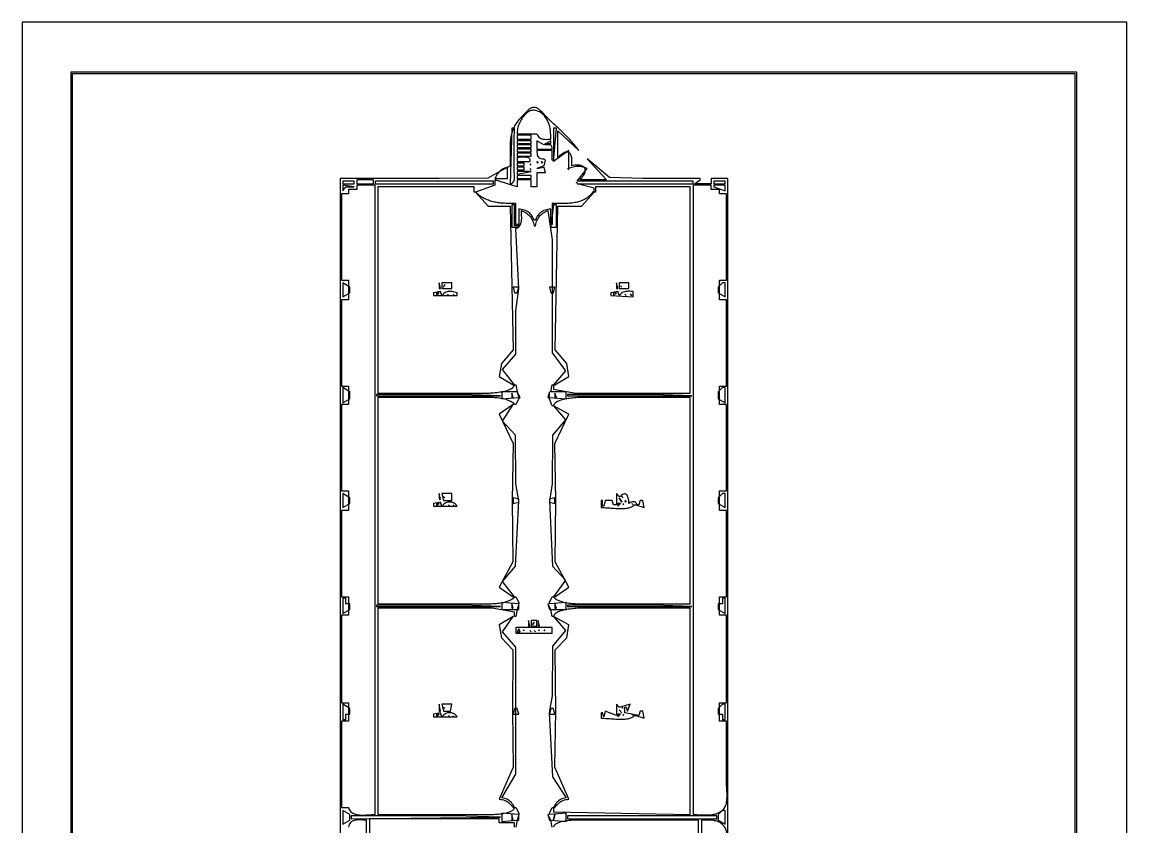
# Model space of a CAD drawing. Extents: x 0 to 792, y 0 to 1224.
# Drawn here: x 0 to 792, y 647 to 1224 of the extents above; entities that cross this region are included whole.
import ezdxf

# ---------------------------------------------------------------- set-up
doc = ezdxf.new("R2010")
doc.units = 0
doc.layers.add('C7', color=7, linetype='CONTINUOUS')

msp = doc.modelspace()

# ---------------------------------------------------------------- linework, layer by layer
at = {"layer": 'C7'}
for points in [[(0, 1224)], [(0, 1224), (0, 0), (792, 0), (792, 1224), (0, 1224)], [(35, 1188), (35, 53), (756, 53), (756, 1188), (35, 1188)], [(36, 1187), (36, 54), (755, 54), (755, 1187), (36, 1187)], [(506, 565), (506, 1112), (494, 1112), (494, 1108), (482, 1108), (486, 1111), (486, 1112), (445, 1111.985352), (421, 1112.603394), (405, 1126), (419, 1111), (400, 1111), (400.7872, 1111.8562), (401.4777, 1112.6892), (402.0728, 1113.497), (402.574, 1114.2776), (402.9829, 1115.0292), (403.3007, 1115.7498), (403.529, 1116.4375), (403.6693, 1117.0904), (403.723, 1117.7065), (403.6916, 1118.284), (403.5766, 1118.8208), (403.3793, 1119.3152), (403.1013, 1119.7652), (402.744, 1120.1688), (402.3089, 1120.5241), (401.7975, 1120.8293), (401.2112, 1121.0823), (400.5514, 1121.2813), (399.8197, 1121.4243), (399.0175, 1121.5095), (398.1462, 1121.5349), (397.2074, 1121.4985), (396.2024, 1121.3985), (395.1328, 1121.233), (394, 1121), (394.0988, 1122.1045), (394.1563, 1123.1545), (394.1725, 1124.1478), (394.1474, 1125.0821), (394.0808, 1125.9551), (393.9728, 1126.7644), (393.8233, 1127.5079), (393.6323, 1128.1831), (393.3998, 1128.7878), (393.1257, 1129.3196), (392.81, 1129.7764), (392.4526, 1130.1558), (392.0535, 1130.4555), (391.6128, 1130.6732), (391.1302, 1130.8066), (390.6059, 1130.8534), (390.0397, 1130.8114), (389.4316, 1130.6781), (388.7817, 1130.4515), (388.0898, 1130.129), (387.3559, 1129.7085), (386.58, 1129.1876), (385.7621, 1128.5641), (384.9021, 1127.8357), (384, 1127), (384, 1146), (399, 1132), (398.4218, 1132.8061), (397.8294, 1133.6042), (397.2232, 1134.3947), (396.6041, 1135.1777), (395.9726, 1135.9537), (395.3295, 1136.7228), (394.6754, 1137.4854), (394.011, 1138.2419), (393.3369, 1138.9924), (392.6539, 1139.7373), (391.9625, 1140.4768), (391.2635, 1141.2114), (390.5575, 1141.9412), (389.8451, 1142.6665), (389.1272, 1143.3878), (388.4042, 1144.1052), (387.6769, 1144.819), (386.946, 1145.5296), (386.2122, 1146.2373), (385.476, 1146.9423), (384.7382, 1147.6449), (383.9994, 1148.3455), (383.2603, 1149.0443), (382.5216, 1149.7417), (381.7839, 1150.4379), (381.0479, 1151.1332), (380.3143, 1151.8279), (379.5838, 1152.5223), (378.8569, 1153.2168), (378.1344, 1153.9115), (377.417, 1154.6069), (376.7053, 1155.3032), (376, 1156.0007), (375.4209, 1156.6007), (374.8017, 1157.2747), (374.1451, 1157.9986), (373.4537, 1158.7484), (372.7303, 1159.5), (371.9776, 1160.2294), (371.1984, 1160.9126), (370.3954, 1161.5255), (369.5714, 1162.044), (368.7289, 1162.4442), (367.8709, 1162.7019), (367, 1162.7932), (366.1291, 1162.7019), (365.2711, 1162.4442), (364.4286, 1162.044), (363.6045, 1161.5255), (362.8014, 1160.9126), (362.0221, 1160.2295), (361.2694, 1159.5001), (360.5459, 1158.7484), (359.8545, 1157.9986), (359.1979, 1157.2747), (358.5788, 1156.6007), (358, 1156.0007), (357.226, 1155.2048), (356.5008, 1154.4071), (355.823, 1153.6074), (355.1909, 1152.8052), (354.6031, 1152.0004), (354.0581, 1151.1926), (353.5542, 1150.3815), (353.0899, 1149.5669), (352.6638, 1148.7485), (352.2743, 1147.9259), (351.9198, 1147.099), (351.5988, 1146.2674), (351.3098, 1145.4308), (351.0513, 1144.589), (350.8217, 1143.7416), (350.6195, 1142.8885), (350.4431, 1142.0292), (350.291, 1141.1635), (350.1617, 1140.2911), (350.0537, 1139.4117), (349.9654, 1138.5251), (349.8953, 1137.631), (349.8418, 1136.729), (349.8035, 1135.8189), (349.7787, 1134.9005), (349.766, 1133.9733), (349.7638, 1133.0372), (349.7706, 1132.0918), (349.7849, 1131.1369), (349.805, 1130.1721), (349.8296, 1129.1972), (349.857, 1128.212), (349.8857, 1127.216), (349.9142, 1126.2091), (349.941, 1125.1909), (349.9645, 1124.1612), (349.9832, 1123.1197), (349.9955, 1122.066), (350, 1121)], [(368, 1160.6542), (367.2062, 1160.7937), (366.4185, 1160.8199), (365.6389, 1160.7394), (364.8696, 1160.5588), (364.1127, 1160.2847), (363.3705, 1159.9237), (362.6451, 1159.4824), (361.9386, 1158.9675), (361.2533, 1158.3857), (360.5913, 1157.7434), (359.9547, 1157.0473), (359.3458, 1156.3042), (358.7666, 1155.5204), (358.2195, 1154.7028), (357.7064, 1153.8579), (357.2296, 1152.9923), (356.7913, 1152.1126), (356.3937, 1151.2256), (356.0388, 1150.3377), (355.7288, 1149.4556), (355.466, 1148.586), (355.2525, 1147.7354), (355.0904, 1146.9105), (354.9819, 1146.1179), (354.9293, 1145.3642), (354.9346, 1144.656), (355, 1144)], [(355, 1144), (369, 1144), (369.4039, 1143.0085), (369.8915, 1142.1922), (370.4567, 1141.5344), (371.0932, 1141.0183), (371.7947, 1140.6273), (372.555, 1140.3447), (373.3679, 1140.1538), (374.2271, 1140.0379), (375.1264, 1139.9803), (376.0596, 1139.9645), (377.0204, 1139.9736), (378.0026, 1139.991), (379, 1140), (379.0109, 1140.8512), (379.0078, 1141.7187), (378.9889, 1142.5998), (378.9523, 1143.4914), (378.8962, 1144.3909), (378.8188, 1145.2953), (378.7182, 1146.2017), (378.5926, 1147.1073), (378.4402, 1148.0093), (378.259, 1148.9047), (378.0474, 1149.7908), (377.8034, 1150.6647), (377.5252, 1151.5235), (377.211, 1152.3644), (376.8588, 1153.1844), (376.467, 1153.9809), (376.0337, 1154.7508), (375.557, 1155.4914), (375.035, 1156.1998), (374.4661, 1156.8731), (373.8482, 1157.5084), (373.1796, 1158.103), (372.4584, 1158.654), (371.6829, 1159.1584), (370.8511, 1159.6136), (369.9612, 1160.0165), (369.0115, 1160.3643), (368, 1160.6543)], [(381, 1148), (381, 1125), (380, 1125), (380, 1132), (369, 1132), (369.0536, 1130.8404), (369.148, 1129.7998), (369.3051, 1128.8802), (369.5467, 1128.0836), (369.8949, 1127.412), (370.3715, 1126.8675), (370.9984, 1126.452), (371.7975, 1126.1675), (372.7907, 1126.0162), (374, 1126), (375, 1125), (374, 1121), (369, 1119), (374, 1120), (375, 1116), (369, 1116), (369, 1106), (365, 1106), (365, 1111), (355, 1111), (355, 1106), (339, 1111), (339, 1107), (325, 1102), (324, 1102), (324, 1106), (255, 1106), (255, 958), (330, 958), (330.6264, 958.0025), (331.3383, 958.0111), (332.1275, 958.0269), (332.9858, 958.0514), (333.9051, 958.0857), (334.8771, 958.1313), (335.8937, 958.1894), (336.9468, 958.2614), (338.0281, 958.3485), (339.1295, 958.4521), (340.2427, 958.5735), (341.3597, 958.7139), (342.4722, 958.8747), (343.5721, 959.0572), (344.6511, 959.2627), (345.7012, 959.4926), (346.7141, 959.748), (347.6816, 960.0304), (348.5956, 960.3411), (349.448, 960.6813), (350.2304, 961.0523), (350.9348, 961.4555), (351.553, 961.8922), (352.0768, 962.3637), (352.498, 962.8713), (352.8084, 963.4163), (353, 964), (354, 964), (355, 959), (344, 959), (344, 954), (356, 955), (356, 954), (354, 950), (353, 950), (352.4507, 950.5664), (351.835, 951.089), (351.1574, 951.5696), (350.422, 952.0098), (349.6333, 952.4114), (348.7956, 952.7762), (347.9133, 953.1058), (346.9906, 953.4021), (346.032, 953.6667), (345.0418, 953.9015), (344.0243, 954.1081), (342.9838, 954.2884), (341.9248, 954.4439), (340.8516, 954.5766), (339.7685, 954.688), (338.6798, 954.78), (337.5899, 954.8544), (336.5032, 954.9127), (335.424, 954.9569), (334.3566, 954.9886), (333.3054, 955.0096), (332.2748, 955.0215), (331.269, 955.0262), (330.2924, 955.0255), (329.3494, 955.0209), (328.4443, 955.0144), (327.5815, 955.0075), (326.7652, 955.0021), (326, 955), (255, 955), (255, 807), (326, 807), (326.7652, 806.9978), (327.5815, 806.9924), (328.4443, 806.9855), (329.3494, 806.979), (330.2924, 806.9744), (331.269, 806.9737), (332.2748, 806.9784), (333.3054, 806.9903), (334.3566, 807.0113), (335.424, 807.043), (336.5032, 807.0872), (337.5899, 807.1455), (338.6798, 807.2199), (339.7685, 807.3119), (340.8516, 807.4233), (341.9248, 807.556), (342.9838, 807.7115), (344.0243, 807.8918), (345.0418, 808.0984), (346.032, 808.3332), (346.9906, 808.5978), (347.9133, 808.8941), (348.7956, 809.2237), (349.6333, 809.5885), (350.422, 809.9901), (351.1574, 810.4303), (351.835, 810.9109), (352.4507, 811.4335), (353, 812), (354, 812), (356, 808), (356, 807), (344, 808), (344, 803), (355, 803), (354, 798), (353, 798), (353, 801), (336.985352, 803.980713), (255, 804), (255, 656), (330, 656), (330.6068, 655.9991), (331.3024, 655.9977), (332.0783, 655.9976), (332.9261, 656.0005), (333.8374, 656.0082), (334.8039, 656.0225), (335.8172, 656.0452), (336.8688, 656.078), (337.9505, 656.1228), (339.0538, 656.1813), (340.1704, 656.2553), (341.2918, 656.3466), (342.4098, 656.4569), (343.5158, 656.5881), (344.6016, 656.7419), (345.6588, 656.9201), (346.6789, 657.1245), (347.6536, 657.3568), (348.5745, 657.6189), (349.4333, 657.9125), (350.2215, 658.2394), (350.9308, 658.6014), (351.5527, 659.0003), (352.079, 659.4378), (352.5012, 659.9157), (352.811, 660.4358), (353, 661), (354, 661), (356, 657), (356, 656), (344, 657), (344, 651), (355, 652), (354, 647)], [(351, 1148), (350, 1108), (350.8776, 1108.2821), (351.5713, 1108.6979), (352.1008, 1109.2317), (352.486, 1109.8679), (352.7466, 1110.5911), (352.9025, 1111.3856), (352.9734, 1112.2359), (352.9791, 1113.1265), (352.9394, 1114.0417), (352.874, 1114.9662), (352.8028, 1115.8842), (352.7456, 1116.7803), (352.7222, 1117.6389), (352.7219, 1118.6509), (352.7212, 1119.6628), (352.7202, 1120.6747), (352.7191, 1121.6866), (352.7178, 1122.6984), (352.7166, 1123.7102), (352.7156, 1124.722), (352.7148, 1125.7338), (352.7144, 1126.7455), (352.7145, 1127.7572), (352.7152, 1128.769), (352.7167, 1129.7807), (352.719, 1130.7925), (352.7222, 1131.8043), (352.7266, 1132.8161), (352.7321, 1133.8279), (352.739, 1134.8398), (352.7472, 1135.8517), (352.7571, 1136.8636), (352.7686, 1137.8756), (352.7818, 1138.8877), (352.7969, 1139.8998), (352.8141, 1140.912), (352.8334, 1141.9243), (352.8549, 1142.9367), (352.8787, 1143.9491), (352.905, 1144.9617), (352.9339, 1145.9743), (352.9655, 1146.9871), (353, 1148), (351, 1148)], [(355, 1143), (355, 1140), (365, 1140), (365, 1143), (355, 1143)], [(380, 647), (379, 652), (390, 651), (390, 657), (378, 656), (378, 657), (380, 661), (381, 661), (381, 658), (479, 656), (479, 804), (404, 804), (403.3735, 803.9974), (402.6616, 803.9888), (401.8724, 803.973), (401.0141, 803.9485), (400.0948, 803.9142), (399.1228, 803.8686), (398.1061, 803.8104), (397.053, 803.7385), (395.9717, 803.6514), (394.8704, 803.5478), (393.7571, 803.4264), (392.6401, 803.286), (391.5276, 803.1252), (390.4278, 802.9426), (389.3487, 802.7371), (388.2987, 802.5073), (387.2858, 802.2518), (386.3182, 801.9694), (385.4042, 801.6588), (384.5519, 801.3186), (383.7694, 800.9476), (383.065, 800.5443), (382.4468, 800.1077), (381.9231, 799.6362), (381.5019, 799.1286), (381.1915, 798.5836), (381, 798), (380, 798), (379, 803), (390, 803), (390, 808), (378, 807), (378, 808), (380, 812), (381, 812), (381.5492, 811.4335), (382.1648, 810.9109), (382.8425, 810.4303), (383.5778, 809.9901), (384.3665, 809.5885), (385.2042, 809.2237), (386.0866, 808.8941), (387.0092, 808.5978), (387.9678, 808.3332), (388.9581, 808.0984), (389.9756, 807.8918), (391.016, 807.7115), (392.075, 807.556), (393.1482, 807.4233), (394.2314, 807.3119), (395.32, 807.2199), (396.4099, 807.1455), (397.4966, 807.0872), (398.5758, 807.043), (399.6432, 807.0113), (400.6944, 806.9903), (401.7251, 806.9784), (402.7309, 806.9737), (403.7075, 806.9744), (404.6505, 806.979), (405.5556, 806.9855), (406.4184, 806.9924), (407.2347, 806.9978), (408, 807), (479, 807), (479, 955), (404, 955), (403.3735, 954.9974), (402.6616, 954.9888), (401.8724, 954.973), (401.0141, 954.9485), (400.0948, 954.9142), (399.1228, 954.8686), (398.1061, 954.8104), (397.053, 954.7385), (395.9717, 954.6514), (394.8704, 954.5478), (393.7571, 954.4264), (392.6401, 954.286), (391.5276, 954.1252), (390.4278, 953.9426), (389.3487, 953.7371), (388.2987, 953.5073), (387.2858, 953.2518), (386.3182, 952.9694), (385.4042, 952.6588), (384.5519, 952.3186), (383.7694, 951.9476), (383.065, 951.5443), (382.4468, 951.1077), (381.9231, 950.6362), (381.5019, 950.1286), (381.1915, 949.5836), (381, 949), (380, 949), (378, 954), (378, 955), (390, 954), (390, 959), (379, 959), (380, 964), (381, 964), (381, 961), (397.014648, 958.019287), (479, 958), (479, 1106), (411, 1106), (411, 1102), (410, 1102), (410, 1105), (398, 1108), (481, 1108), (481, 1110), (398, 1110), (405, 1119), (403.9255, 1119.4259), (402.8883, 1119.7808), (401.8816, 1120.0647), (400.8985, 1120.2777), (399.9323, 1120.4196), (398.9762, 1120.4906), (398.0236, 1120.4906), (397.0675, 1120.4196), (396.1014, 1120.2777), (395.1183, 1120.0647), (394.1115, 1119.7808), (393.0743, 1119.4259), (392, 1119), (392, 1132), (381, 1124), (383, 1148), (381, 1148)], [(355, 1139), (355, 1137), (365, 1137), (365, 1139), (355, 1139)], [(355, 1136), (355, 1134), (365, 1134), (365, 1136), (355, 1136)], [(355, 1133), (355, 1131), (365, 1131), (365, 1133), (355, 1133)], [(369, 1139), (369, 1133), (380, 1133), (380, 1134), (379, 1136), (375, 1136), (375, 1137), (379, 1137), (379, 1139), (374, 1136), (369, 1139)], [(355, 1130), (355, 1128), (365, 1128), (365, 1130), (355, 1130)], [(355, 1127), (355, 1124), (364, 1124), (364.1985, 1124.7811), (364.1689, 1125.4269), (363.9373, 1125.9495), (363.5302, 1126.3608), (362.9738, 1126.673), (362.2946, 1126.8982), (361.5189, 1127.0484), (360.673, 1127.1356), (359.7832, 1127.1721), (358.876, 1127.1698), (357.9777, 1127.1409), (357.1146, 1127.0973), (356.313, 1127.0513), (355.5993, 1127.0148), (355, 1127)], [(350, 1121), (333.984558, 1112.148193), (299, 1112), (228, 1112), (228, 579)], [(339, 1112), (348, 1112), (348, 1120), (346.8801, 1119.6332), (345.8506, 1119.2291), (344.9044, 1118.7826), (344.0348, 1118.2885), (343.2347, 1117.7415), (342.4973, 1117.1366), (341.8156, 1116.4685), (341.1826, 1115.7322), (340.5915, 1114.9223), (340.0353, 1114.0337), (339.5071, 1113.0613), (339, 1112)], [(355, 1123), (355, 1121), (360, 1121), (360, 1123), (355, 1123)], [(355, 1120), (355, 1118), (360, 1118), (360, 1120), (355, 1120)], [(355, 1117), (355, 1115), (365, 1117), (355, 1117)], [(364, 1119), (365, 1118), (364, 1119)], [(364.333344, 1122.333374), (364.666656, 1121.666626), (364.333344, 1122.333374)], [(369, 1124), (370, 1123), (369, 1124)], [(372, 1124), (373, 1123), (372, 1124)], [(391, 1119), (392, 1118), (391, 1119)], [(230, 1110), (230, 1108), (238, 1108), (238, 1110), (230, 1110)], [(240, 1111), (240, 1108), (252, 1108), (252, 1111), (240, 1111)], [(253, 1110), (253, 1108), (338, 1108), (338, 1110), (253, 1110)], [(355, 1114), (355, 1112), (365, 1112), (365, 1114), (355, 1114)], [(397.333344, 1109.333374), (397.666656, 1108.666626), (397.333344, 1109.333374)], [(496, 1110), (496, 1108), (504, 1108), (504, 1110), (496, 1110)], [(240, 1107), (240, 1104), (234, 1104), (234, 1101), (229, 1101), (229, 1039), (234, 1039), (234, 1025), (229, 1025), (229, 963), (234, 963), (234, 950), (229, 950), (229, 888), (234, 888), (234, 874), (229, 874), (229, 812), (234, 812), (234, 799), (229, 799), (229, 736), (234, 736), (234, 723), (229, 723), (229, 661), (234, 661), (234.3075, 660.1175), (234.6989, 659.333), (235.1683, 658.6413), (235.7102, 658.037), (236.3187, 657.5145), (236.9884, 657.0687), (237.7133, 656.694), (238.488, 656.3851), (239.3066, 656.1367), (240.1635, 655.9432), (241.0531, 655.7994), (241.9696, 655.6999), (242.9073, 655.6393), (243.8606, 655.6122), (244.8239, 655.6132), (245.7913, 655.637), (246.7572, 655.6781), (247.716, 655.7312), (248.6619, 655.7909), (249.5893, 655.8518), (250.4925, 655.9085), (251.3658, 655.9557), (252.2035, 655.988), (253, 656), (253, 1107), (240, 1107)], [(230, 1107), (230, 1103), (232, 1106), (238, 1106), (230, 1107)], [(325, 1102), (334, 1092), (350, 1092), (351.941376, 989.014648), (343.603394, 979.365723), (342, 970), (352, 964), (353, 964), (344.466034, 975), (353.851868, 986.093384), (354, 1017), (356.156647, 1032.8302), (354, 1076), (354.9225, 1076.4022), (355.7008, 1076.901), (356.3466, 1077.4873), (356.8716, 1078.1521), (357.2875, 1078.8866), (357.6058, 1079.6817), (357.8385, 1080.5285), (357.997, 1081.4181), (358.0931, 1082.3415), (358.1385, 1083.2897), (358.1448, 1084.2539), (358.1238, 1085.225), (358.0872, 1086.1941), (358.0465, 1087.1523), (358.0135, 1088.0905), (358, 1089), (359.0098, 1088.5274), (359.9556, 1088.0325), (360.8386, 1087.5119), (361.66, 1086.9621), (362.4212, 1086.3797), (363.1235, 1085.7611), (363.768, 1085.103), (364.3561, 1084.4019), (364.8891, 1083.6544), (365.3681, 1082.8569), (365.7946, 1082.0061), (366.1697, 1081.0984), (366.4948, 1080.1305), (366.7711, 1079.0988), (367, 1078), (368, 1078), (368.2287, 1079.0988), (368.505, 1080.1304), (368.8301, 1081.0983), (369.2053, 1082.006), (369.6317, 1082.8568), (370.1108, 1083.6543), (370.6438, 1084.4019), (371.2319, 1085.103), (371.8764, 1085.7611), (372.5786, 1086.3796), (373.3399, 1086.9621), (374.1613, 1087.5119), (375.0443, 1088.0325), (375.9901, 1088.5274), (377, 1089), (379.999237, 1068), (380.058624, 987.0401), (389.533966, 974.089478), (381, 964), (382, 964), (392, 970), (390.396606, 979.365723), (382.058624, 989.014648), (384, 1092), (401, 1092), (410, 1102), (409, 1102), (408.3556, 1101.1814), (407.6862, 1100.4195), (406.993, 1099.7122), (406.2769, 1099.0577), (405.5388, 1098.4538), (404.7798, 1097.8985), (404.0008, 1097.3899), (403.2029, 1096.926), (402.387, 1096.5048), (401.5542, 1096.1242), (400.7054, 1095.7823), (399.8416, 1095.477), (398.9638, 1095.2065), (398.073, 1094.9686), (397.1703, 1094.7614), (396.2565, 1094.5829), (395.3327, 1094.4311), (394.3998, 1094.3039), (393.459, 1094.1995), (392.5111, 1094.1157), (391.5572, 1094.0506), (390.5982, 1094.0022), (389.6351, 1093.9685), (388.669, 1093.9475), (387.7008, 1093.9372), (386.7316, 1093.9356), (385.7622, 1093.9407), (384.7938, 1093.9505), (383.8273, 1093.9629), (382.8636, 1093.9761), (381.9038, 1093.988), (380.949, 1093.9966), (380, 1094), (380, 1079), (379, 1079), (379, 1090), (377.9239, 1089.8657), (376.8976, 1089.6879), (375.9209, 1089.4634), (374.9935, 1089.1891), (374.1153, 1088.8619), (373.2861, 1088.4788), (372.5057, 1088.0366), (371.774, 1087.5322), (371.0908, 1086.9625), (370.4559, 1086.3244), (369.8692, 1085.6149), (369.3304, 1084.8308), (368.8393, 1083.969), (368.3959, 1083.0264), (368, 1082), (367, 1082), (366.604, 1083.0264), (366.1606, 1083.969), (365.6695, 1084.8308), (365.1307, 1085.6149), (364.544, 1086.3244), (363.9091, 1086.9625), (363.2259, 1087.5322), (362.4942, 1088.0366), (361.7138, 1088.4788), (360.8846, 1088.8619), (360.0064, 1089.1891), (359.079, 1089.4634), (358.1022, 1089.6879), (357.076, 1089.8657), (356, 1090), (356, 1079), (354, 1079), (354, 1094), (352.9304, 1094.0002), (351.8776, 1094.0017), (350.841, 1094.0062), (349.82, 1094.0149), (348.814, 1094.0295), (347.8222, 1094.0514), (346.8442, 1094.082), (345.8792, 1094.1228), (344.9266, 1094.1753), (343.9858, 1094.241), (343.0562, 1094.3213), (342.1371, 1094.4178), (341.228, 1094.5318), (340.3281, 1094.6649), (339.4368, 1094.8186), (338.5536, 1094.9942), (337.6778, 1095.1933), (336.8088, 1095.4174), (335.9458, 1095.6679), (335.0884, 1095.9464), (334.2359, 1096.2541), (333.3876, 1096.5928), (332.5429, 1096.9637), (331.7013, 1097.3685), (330.8619, 1097.8085), (330.0243, 1098.2853), (329.1879, 1098.8003), (328.3518, 1099.3549), (327.5157, 1099.9508), (326.6787, 1100.5892), (325.8404, 1101.2718), (325, 1102)], [(481, 1107), (481, 656), (481.9044, 655.9908), (482.831, 655.9661), (483.7767, 655.9301), (484.7388, 655.887), (485.7142, 655.8412), (486.7002, 655.7967), (487.6938, 655.7578), (488.6921, 655.7288), (489.6922, 655.7138), (490.6912, 655.7172), (491.6862, 655.7431), (492.6744, 655.7958), (493.6528, 655.8794), (494.6185, 655.9983), (495.5687, 656.1566), (496.5004, 656.3586), (497.4107, 656.6086), (498.2968, 656.9106), (499.1557, 657.269), (499.9845, 657.6881), (500.7804, 658.1719), (501.5404, 658.7248), (502.2617, 659.351), (502.9414, 660.0547)], [(502.9413, 660.0547), (503.4863, 660.7548), (503.9477, 661.519), (504.3318, 662.3409), (504.6447, 663.2139), (504.8926, 664.1314), (505.0816, 665.0869), (505.218, 666.074), (505.3079, 667.086), (505.3575, 668.1165), (505.3731, 669.1589), (505.3608, 670.2067), (505.3267, 671.2533), (505.2771, 672.2923), (505.2182, 673.3171), (505.1561, 674.3212), (505.0971, 675.2981), (505.0472, 676.2412), (505.0128, 677.144), (505, 678), (505, 723), (500, 723), (500, 736), (505, 736), (505, 799), (500, 799), (500, 812), (505, 812), (505, 874), (500, 874), (500, 888), (505, 888), (505, 950), (500, 950), (500, 963), (505, 963), (505, 1025), (500, 1025), (500, 1039), (505, 1039), (505, 1101), (500, 1101), (500, 1104), (494, 1104), (494, 1107), (481, 1107)], [(496, 1107), (496, 1106), (504, 1103), (504, 1107), (496, 1107)], [(351, 1093), (351, 1077), (356, 1077), (356, 1078), (353, 1078), (353, 1093), (351, 1093)], [(381, 1093), (379, 1078), (379, 1077), (383, 1077), (383, 1093), (381, 1093)], [(230, 1037), (230, 1027), (235, 1030), (235, 1034), (230, 1037)], [(295, 1030), (295, 1028), (312, 1028), (312, 1030), (311.037, 1030.2719), (310.0815, 1030.5102), (309.1367, 1030.7047), (308.206, 1030.8452), (307.2925, 1030.9215), (306.3996, 1030.9235), (305.5305, 1030.8409), (304.6885, 1030.6636), (303.877, 1030.3814), (303.099, 1029.9841), (302.358, 1029.4615), (301.6573, 1028.8036), (301, 1028), (300, 1031), (295, 1030)], [(297, 1030), (297, 1028), (299, 1030), (297, 1030)], [(299, 1037), (299, 1033), (300, 1033), (299, 1037)], [(301, 1037), (301, 1033), (308, 1033), (308, 1037), (301, 1037)], [(303, 1036), (302, 1034), (303, 1036)], [(352, 1034), (353, 1030), (355, 1030), (356, 1034), (352, 1034)], [(378, 1034), (379, 1030), (381, 1030), (382, 1034), (378, 1034)], [(422, 1030), (422, 1028), (438, 1027), (438, 1031), (436.909, 1031.0084), (435.8513, 1031.0219), (434.8278, 1031.02), (433.8397, 1030.9822), (432.8879, 1030.8883), (431.9735, 1030.7176), (431.0976, 1030.4499), (430.2613, 1030.0647), (429.4655, 1029.5416), (428.7114, 1028.8602), (428, 1028), (427, 1031), (422, 1030)], [(424, 1030), (424, 1028), (426, 1030), (424, 1030)], [(426, 1037), (426, 1033), (427, 1033), (426, 1037)], [(428, 1037), (428, 1033), (435, 1033), (435, 1037), (428, 1037)], [(429, 1035), (430, 1034), (429, 1035)], [(502, 1037), (499, 1034), (499, 1030), (504, 1027), (504, 1037), (502, 1037)], [(305, 1029), (306, 1028), (305, 1029)], [(309, 1029), (310, 1028), (309, 1029)], [(432, 1029), (433, 1028), (432, 1029)], [(436, 1029), (437, 1028), (436, 1029)], [(230, 962), (230, 951), (235, 954), (235, 959), (230, 962)], [(355, 959), (356, 955), (357, 955), (355, 959)], [(378, 959), (377, 955), (378, 955), (378, 959)], [(502, 962), (499, 959), (499, 954), (504, 951), (504, 962), (502, 962)], [(254, 957), (254, 956), (343, 956), (316, 957), (254, 957)], [(351, 958), (351, 955), (352, 955), (351, 958)], [(382, 958), (382, 955), (383, 955), (382, 958)], [(391, 957), (391, 956), (480, 956), (453, 957), (391, 957)], [(352, 950), (342, 943), (351.995361, 921.999207), (351.339508, 881), (351.851868, 837.015442), (342, 819), (352, 812), (353, 812), (344.466034, 823.010803), (353.682098, 834.104187), (356.040894, 880.910522), (354, 893), (353.682098, 927.895081), (344.466034, 938.074829), (352, 950)], [(381, 949), (389.533966, 938.935181), (380.317902, 927.895081), (380, 893), (377.959106, 880.910522), (380.317902, 834.104187), (389.533966, 823.914368), (381, 812), (382, 812), (392, 819), (382.148132, 837.015442), (382.660492, 881), (382.004639, 922), (392, 943), (381, 949)], [(230, 886), (230, 876), (235, 879), (235, 883), (230, 886)], [(295, 879), (295, 877), (312, 877), (311.3982, 877.7384), (310.7401, 878.3714), (310.0342, 878.8988), (309.2893, 879.3208), (308.5141, 879.6373), (307.7171, 879.8483), (306.9071, 879.9538), (306.0927, 879.9538), (305.2828, 879.8483), (304.4858, 879.6373), (303.7105, 879.3208), (302.9656, 878.8988), (302.2598, 878.3714), (301.6016, 877.7384), (301, 877), (300, 880), (295, 879)], [(299, 886), (299, 882), (300, 882), (299, 886)], [(301, 886), (302, 881), (308, 881), (308, 886), (301, 886)], [(302, 884), (303, 883), (302, 884)], [(352, 883), (352, 879), (356, 880), (356, 882), (352, 883)], [(378, 882), (378, 880), (382, 879), (382, 883), (378, 882)], [(426, 886), (426, 878), (424, 878), (423, 881), (418, 881), (417, 877), (416, 877), (416, 881), (415, 881), (415, 876), (415.7231, 876.0194), (416.5113, 876.0141), (417.3584, 875.9878), (418.2583, 875.944), (419.2049, 875.8866), (420.192, 875.819), (421.2135, 875.745), (422.2633, 875.6683), (423.3352, 875.5926), (424.4231, 875.5214), (425.5209, 875.4585), (426.6224, 875.4075), (427.7215, 875.3721), (428.812, 875.356), (429.8879, 875.3628), (430.9429, 875.3962), (431.9711, 875.4599), (432.9661, 875.5575), (433.922, 875.6927), (434.8325, 875.8692), (435.6915, 876.0906), (436.493, 876.3606), (437.2306, 876.6829), (437.8985, 877.0611), (438.4903, 877.4989), (439, 878), (440, 878), (446, 876), (445, 881), (443, 881), (442, 878), (441, 878), (440.3311, 878.9295), (439.6787, 879.6063), (439.023, 880.0419), (438.3441, 880.2476), (437.6222, 880.2349), (436.8374, 880.0151), (435.9699, 879.5996), (435, 879), (435.02, 879.762), (434.9888, 880.5526), (434.9062, 881.3528), (434.7717, 882.1436), (434.5851, 882.9061), (434.346, 883.6213), (434.0541, 884.2702), (433.7092, 884.8339), (433.3108, 885.2934), (432.8587, 885.6297), (432.3525, 885.824), (431.792, 885.8571), (431.1768, 885.7103), (430.5066, 885.3644), (429.7811, 884.8007), (429, 884), (428, 884), (426, 886)], [(428, 883), (430, 880), (428, 883)], [(430, 884), (431, 883), (430, 884)], [(432, 881), (433, 880), (432, 881)], [(502, 886), (499, 883), (499, 879), (504, 876), (504, 886), (502, 886)], [(297, 879), (297, 877), (299, 879), (297, 879)], [(305.666656, 877.666687), (306.333344, 877.333313), (305.666656, 877.666687)], [(309, 878), (310, 877), (309, 878)], [(427, 879), (427, 877), (429, 879), (427, 879)], [(430.666656, 878.666687), (431.333344, 878.333313), (430.666656, 878.666687)], [(437, 879), (438, 878), (437, 879)], [(230, 811), (230, 800), (235, 803), (235, 807), (232, 807), (232, 811), (230, 811)], [(502, 811), (502, 807), (499, 807), (499, 803), (504, 800), (504, 811), (502, 811)], [(254, 806), (254, 805), (343, 805), (316, 806), (254, 806)], [(351, 807), (351, 804), (352, 804), (351, 807)], [(356, 807), (355, 803), (356, 803), (356, 807)], [(377, 807), (378, 803), (379, 803), (377, 807)], [(382, 807), (382, 804), (383, 804), (382, 807)], [(391, 806), (391, 805), (480, 805), (453, 806), (391, 806)], [(352, 798), (342, 792), (343.603394, 782.609558), (351.851868, 773.956787), (351.455231, 730), (351.999237, 690), (342, 667), (343.1407, 666.8795), (344.196, 666.6958), (345.1746, 666.4472), (346.0855, 666.1319), (346.9376, 665.7482), (347.7396, 665.2943), (348.5006, 664.7685), (349.2294, 664.169), (349.9348, 663.4942), (350.6258, 662.7422), (351.3112, 661.9114), (352, 661), (353, 661), (352.4971, 662.0004), (351.9689, 662.9176), (351.4095, 663.7537), (350.8129, 664.511), (350.1734, 665.1917), (349.485, 665.7981), (348.7419, 666.3323), (347.9382, 666.7967), (347.0681, 667.1934), (346.1255, 667.5247), (345.1048, 667.7928), (344, 668), (353.941376, 685.014648), (354.004639, 740), (353.851868, 775.895813), (344.466034, 787), (352, 798)], [(363, 795), (363, 791), (364, 791), (363, 795)], [(365, 795), (365, 791), (369, 791), (369, 795), (365, 795)], [(367, 794), (366, 792), (367, 794)], [(370, 795), (370, 791), (371, 791), (370, 795)], [(381, 798), (389.533966, 787.910522), (380.317902, 776.790161), (379.999237, 741), (377.843353, 729.169739), (380.317902, 683.093384), (390, 668), (388.8951, 667.7928), (387.8743, 667.5247), (386.9318, 667.1934), (386.0616, 666.7967), (385.2579, 666.3324), (384.5148, 665.7981), (383.8264, 665.1918), (383.1869, 664.5111), (382.5904, 663.7538), (382.031, 662.9176), (381.5028, 662.0004), (381, 661), (382, 661), (382.6887, 661.9114), (383.3741, 662.7423), (384.0651, 663.4942), (384.7705, 664.1691), (385.4993, 664.7685), (386.2602, 665.2943), (387.0623, 665.7482), (387.9143, 666.1319), (388.8252, 666.4472), (389.8039, 666.6958), (390.8592, 666.8795), (392, 667), (382.000763, 690), (382.544769, 730), (382.148132, 773.956787), (390.396606, 782.609558), (392, 792), (381, 798)], [(354, 790), (354, 786), (380, 786), (380, 790), (354, 790)], [(356, 789), (355, 787), (357, 787), (356, 789)], [(359.333344, 788.333313), (359.666656, 787.666687), (359.333344, 788.333313)], [(364, 788), (365, 787), (364, 788)], [(367, 788), (368, 787), (367, 788)], [(370.333344, 788.333313), (370.666656, 787.666687), (370.333344, 788.333313)], [(374.333344, 788.333313), (374.666656, 787.666687), (374.333344, 788.333313)], [(230, 735), (230, 724), (232, 724), (232, 728), (235, 728), (235, 732), (230, 735)], [(295, 728), (295, 726), (312, 726), (311.3982, 726.7384), (310.7401, 727.3714), (310.0342, 727.8988), (309.2893, 728.3208), (308.5141, 728.6373), (307.7171, 728.8482), (306.9071, 728.9537), (306.0927, 728.9537), (305.2828, 728.8482), (304.4858, 728.6372), (303.7105, 728.3208), (302.9656, 727.8988), (302.2598, 727.3713), (301.6016, 726.7384), (301, 726), (300, 729), (295, 728)], [(299, 735), (299, 730), (300, 730), (299, 735)], [(301, 735), (302, 730), (307, 730), (308, 735), (301, 735)], [(302, 733), (303, 732), (302, 733)], [(353, 732), (352, 728), (356, 728), (355, 732), (353, 732)], [(379, 732), (378, 728), (382, 728), (381, 732), (379, 732)], [(426, 735), (426, 727), (418, 730), (417, 726), (416, 729), (415, 729), (415, 725), (415.7231, 725.0194), (416.5113, 725.0141), (417.3584, 724.9878), (418.2583, 724.944), (419.2049, 724.8866), (420.192, 724.819), (421.2135, 724.745), (422.2633, 724.6683), (423.3352, 724.5926), (424.4231, 724.5214), (425.5209, 724.4585), (426.6224, 724.4075), (427.7215, 724.3721), (428.812, 724.356), (429.8879, 724.3628), (430.9429, 724.3962), (431.9711, 724.4599), (432.9661, 724.5575), (433.922, 724.6927), (434.8325, 724.8692), (435.6915, 725.0906), (436.493, 725.3606), (437.2306, 725.6829), (437.8985, 726.0611), (438.4903, 726.4989), (439, 727), (440, 727), (446, 725), (445, 730), (443, 730), (442, 727), (432, 729), (432, 733), (433, 733), (434, 730), (436, 735), (429, 733), (428, 733), (426, 735)], [(428, 731), (430, 729), (428, 731)], [(430, 733), (431, 732), (430, 733)], [(502, 735), (499, 732), (499, 728), (502, 728), (502, 724), (504, 724), (504, 735), (502, 735)], [(297, 728), (297, 726), (299, 728), (297, 728)], [(305.666656, 726.666687), (306.333344, 726.333313), (305.666656, 726.666687)], [(308.666656, 726.666687), (309.333344, 726.333313), (308.666656, 726.666687)], [(427, 728), (427, 726), (429, 728), (427, 728)], [(430.666656, 727.666687), (431.333344, 727.333313), (430.666656, 727.666687)], [(437, 728), (438, 727), (437, 728)], [(230, 659), (230, 649), (235, 652), (235, 656), (230, 659)], [(502, 659), (499, 656), (499, 652), (504, 649), (504, 659), (502, 659)], [(247, 577), (247, 652), (246.1196, 652.0113), (245.2191, 652.0392), (244.3059, 652.0741), (243.3872, 652.1066), (242.4701, 652.1271), (241.562, 652.1262), (240.6701, 652.0944), (239.8017, 652.0224), (238.9639, 651.9005), (238.164, 651.7193), (237.4093, 651.4694), (236.7071, 651.1413), (236.0645, 650.7255), (235.4888, 650.2126), (234.9872, 649.593), (234.5671, 648.8574), (234.2356, 647.9962), (234, 647)], [(236, 655), (236, 653), (343, 654), (310, 655), (236, 655)], [(353, 647), (353, 650), (342, 650), (342, 653), (249, 653), (249, 577)], [(351, 656), (351, 652), (352, 652), (351, 656)], [(356, 656), (355, 652), (356, 652), (356, 656)], [(377, 656), (378, 652), (379, 652), (377, 656)], [(382, 656), (381, 652), (382, 656)], [(485, 577), (485, 652), (406, 652), (405.4057, 652.0021), (404.725, 652.0073), (403.9652, 652.0139), (403.1338, 652.0201), (402.2383, 652.0242), (401.2863, 652.0245), (400.2852, 652.0193), (399.2424, 652.0068), (398.1656, 651.9853), (397.0621, 651.953), (395.9395, 651.9083), (394.8053, 651.8493), (393.6669, 651.7745), (392.5319, 651.682), (391.4076, 651.5701), (390.3017, 651.4371), (389.2216, 651.2812), (388.1748, 651.1008), (387.1688, 650.8941), (386.2111, 650.6593), (385.3091, 650.3948), (384.4704, 650.0988), (383.7025, 649.7696), (383.0128, 649.4055), (382.4088, 649.0046), (381.898, 648.5654), (381.488, 648.086), (381.1861, 647.5648), (381, 647)], [(391, 655), (391, 653), (498, 653), (498, 655), (391, 655)], [(503.5254, 647.2716), (502.8748, 648.0852), (502.1844, 648.8015), (501.457, 649.4267), (500.6953, 649.9668), (499.9019, 650.4279), (499.0797, 650.816), (498.2314, 651.1374), (497.3595, 651.398), (496.467, 651.604), (495.5565, 651.7615), (494.6306, 651.8765), (493.6922, 651.9552), (492.744, 652.0036), (491.7886, 652.0279), (490.8288, 652.0341), (489.8673, 652.0283), (488.9069, 652.0166), (487.9502, 652.0051), (487, 652)], [(487, 652), (487, 577), (498, 577), (500, 585), (505, 585), (505, 630), (505.0134, 630.849), (505.0495, 631.7509), (505.102, 632.6981), (505.1644, 633.6832), (505.2304, 634.6988), (505.2937, 635.7372), (505.3479, 636.7912), (505.3866, 637.8531), (505.4035, 638.9157), (505.3922, 639.9713), (505.3464, 641.0125), (505.2598, 642.0319), (505.1259, 643.022), (504.9384, 643.9753), (504.691, 644.8844), (504.3772, 645.7417), (503.9908, 646.54), (503.5255, 647.2716)]]:
    msp.add_lwpolyline(points, dxfattribs=at)

doc.saveas('drawing.dxf')
